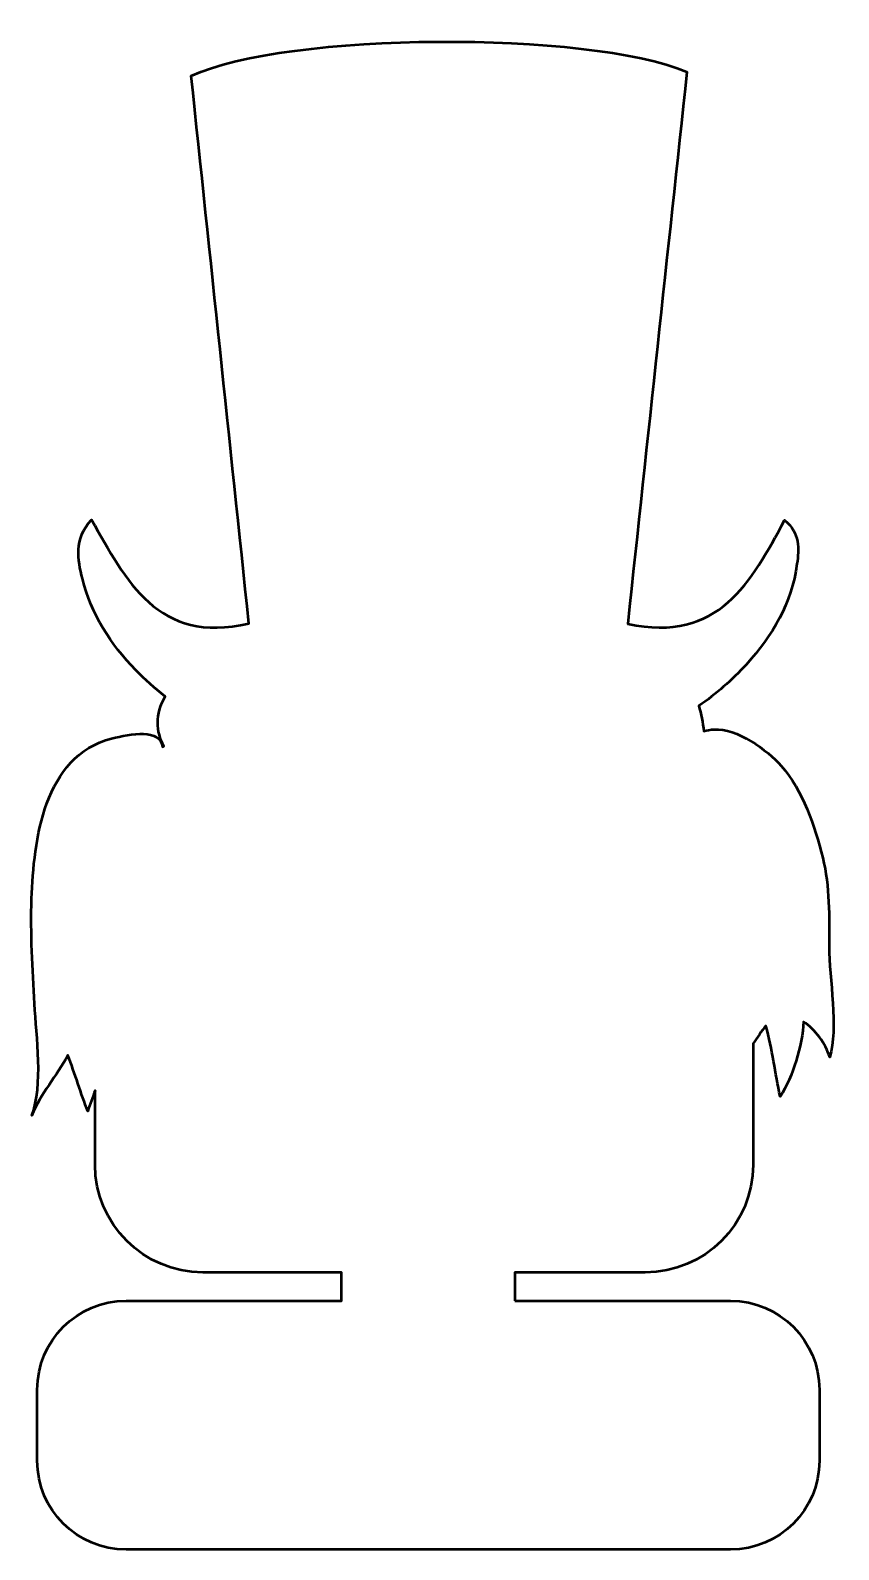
# Model space of a CAD drawing. Header units: centimetres. Extents: x -12.24 to -7.69, y -10.7 to -2.15.
import ezdxf

# ---------------------------------------------------------------- set-up
doc = ezdxf.new("R2010")
doc.units = ezdxf.units.CM
doc.header["$MEASUREMENT"] = 0
doc.layers.add('Layer 1', color=7, linetype='Continuous')

msp = doc.modelspace()

# ---------------------------------------------------------------- linework, layer by layer
at = {"layer": 'Layer 1', "lineweight": 53}
msp.add_open_spline([(-9.51253, -9.30004), (-9.51253, -9.30004), (-9.51253, -9.14054), (-9.51253, -9.14054), (-9.51253, -9.14054), (-9.51253, -9.14054), (-8.77917, -9.14054), (-8.77917, -9.14054), (-8.77917, -9.14054), (-8.44547, -9.14054), (-8.17241, -8.86748), (-8.17241, -8.53377), (-8.17241, -8.53377), (-8.17241, -8.53377), (-8.17241, -7.8527), (-8.17241, -7.8527), (-8.17241, -7.8527), (-8.15003, -7.81751), (-8.12615, -7.78367), (-8.10113, -7.75282), (-8.10113, -7.75282), (-8.0641, -7.883), (-8.04883, -8.02003), (-8.02075, -8.15041), (-8.02075, -8.15041), (-7.94868, -8.03864), (-7.89618, -7.86393), (-7.88905, -7.72914), (-7.88905, -7.72914), (-7.82561, -7.77188), (-7.76402, -7.85313), (-7.74174, -7.92824), (-7.74174, -7.92824), (-7.69193, -7.7714), (-7.7449, -7.48172), (-7.7449, -7.30742), (-7.7449, -7.30742), (-7.7449, -7.14047), (-7.74125, -6.96794), (-7.78127, -6.8062), (-7.78127, -6.8062), (-7.82592, -6.626), (-7.89145, -6.42899), (-8.01482, -6.28867), (-8.01482, -6.28867), (-8.09281, -6.20001), (-8.26688, -6.07526), (-8.39093, -6.08402), (-8.39093, -6.08402), (-8.41394, -6.08565), (-8.4335, -6.08915), (-8.45003, -6.09427), (-8.45003, -6.09427), (-8.45556, -6.04773), (-8.46683, -5.99479), (-8.47758, -5.95186), (-8.47758, -5.95186), (-8.38141, -5.88529), (-8.29202, -5.80768), (-8.21058, -5.71805), (-8.21058, -5.71805), (-8.06384, -5.55652), (-7.95496, -5.37454), (-7.92608, -5.15311), (-7.92608, -5.15311), (-7.91486, -5.06699), (-7.90682, -4.98121), (-7.99558, -4.90681), (-7.99558, -4.90681), (-8.18366, -5.25212), (-8.3638, -5.60131), (-8.87849, -5.48982), (-8.87849, -5.48982), (-8.76628, -4.4435), (-8.65541, -3.40974), (-8.54531, -2.38331), (-8.54531, -2.38331), (-9.10282, -2.15025), (-10.79845, -2.15697), (-11.33336, -2.40628), (-11.33336, -2.40628), (-11.2257, -3.42943), (-11.11772, -4.45552), (-11.00903, -5.48831), (-11.00903, -5.48831), (-11.52547, -5.60746), (-11.69956, -5.24474), (-11.89506, -4.90425), (-11.89506, -4.90425), (-11.99635, -5.01579), (-11.97188, -5.12836), (-11.94552, -5.23551), (-11.94552, -5.23551), (-11.89637, -5.43532), (-11.78825, -5.60346), (-11.64548, -5.75003), (-11.64548, -5.75003), (-11.5929, -5.80401), (-11.53746, -5.85344), (-11.4794, -5.89855), (-11.4794, -5.89855), (-11.53794, -5.99975), (-11.53137, -6.09526), (-11.4875, -6.17912), (-11.4875, -6.17912), (-11.4875, -6.17912), (-11.49555, -6.18234), (-11.49555, -6.18234), (-11.49555, -6.18234), (-11.50576, -6.07981), (-11.67291, -6.10757), (-11.7814, -6.13537), (-11.7814, -6.13537), (-12.16308, -6.23316), (-12.21963, -6.70814), (-12.23132, -7.03615), (-12.23132, -7.03615), (-12.23836, -7.23377), (-12.22627, -7.43133), (-12.21501, -7.62858), (-12.21501, -7.62858), (-12.20441, -7.81339), (-12.16455, -8.08708), (-12.23082, -8.25762), (-12.23082, -8.25762), (-12.18209, -8.13221), (-12.08813, -8.0351), (-12.02751, -7.91723), (-12.02751, -7.91723), (-11.98865, -8.0186), (-11.95259, -8.13851), (-11.91602, -8.23223), (-11.91602, -8.23223), (-11.90228, -8.19452), (-11.88615, -8.14918), (-11.87481, -8.11652), (-11.87481, -8.11652), (-11.87481, -8.11652), (-11.87481, -8.53377), (-11.87481, -8.53377), (-11.87481, -8.53377), (-11.87481, -8.86748), (-11.60175, -9.14054), (-11.26803, -9.14054), (-11.26803, -9.14054), (-11.26803, -9.14054), (-10.48752, -9.14054), (-10.48752, -9.14054), (-10.48752, -9.14054), (-10.48752, -9.14054), (-10.48752, -9.30004), (-10.48752, -9.30004), (-10.48752, -9.30004), (-10.48752, -9.30004), (-11.70002, -9.30004), (-11.70002, -9.30004), (-11.70002, -9.30004), (-11.97616, -9.30004), (-12.20002, -9.5239), (-12.20002, -9.80004), (-12.20002, -9.80004), (-12.20002, -9.80004), (-12.20002, -10.20004), (-12.20002, -10.20004), (-12.20002, -10.20004), (-12.20002, -10.47618), (-11.97616, -10.70004), (-11.70002, -10.70004), (-11.70002, -10.70004), (-11.70002, -10.70004), (-8.30002, -10.70004), (-8.30002, -10.70004), (-8.30002, -10.70004), (-8.02388, -10.70004), (-7.80002, -10.47618), (-7.80002, -10.20004), (-7.80002, -10.20004), (-7.80002, -10.20004), (-7.80002, -9.80004), (-7.80002, -9.80004), (-7.80002, -9.80004), (-7.80002, -9.5239), (-8.02388, -9.30004), (-8.30002, -9.30004), (-8.30002, -9.30004), (-8.30002, -9.30004), (-9.51253, -9.30004), (-9.51253, -9.30004)], degree=3, knots=[0, 0, 0, 0, 0.0208333, 0.0208333, 0.0208333, 0.0208333, 0.0416667, 0.0416667, 0.0416667, 0.0416667, 0.0625, 0.0625, 0.0625, 0.0625, 0.0833333, 0.0833333, 0.0833333, 0.0833333, 0.1041667, 0.1041667, 0.1041667, 0.1041667, 0.125, 0.125, 0.125, 0.125, 0.1458333, 0.1458333, 0.1458333, 0.1458333, 0.1666667, 0.1666667, 0.1666667, 0.1666667, 0.1875, 0.1875, 0.1875, 0.1875, 0.2083333, 0.2083333, 0.2083333, 0.2083333, 0.2291667, 0.2291667, 0.2291667, 0.2291667, 0.25, 0.25, 0.25, 0.25, 0.2708333, 0.2708333, 0.2708333, 0.2708333, 0.2916667, 0.2916667, 0.2916667, 0.2916667, 0.3125, 0.3125, 0.3125, 0.3125, 0.3333333, 0.3333333, 0.3333333, 0.3333333, 0.3541667, 0.3541667, 0.3541667, 0.3541667, 0.375, 0.375, 0.375, 0.375, 0.3958333, 0.3958333, 0.3958333, 0.3958333, 0.4166667, 0.4166667, 0.4166667, 0.4166667, 0.4375, 0.4375, 0.4375, 0.4375, 0.4583333, 0.4583333, 0.4583333, 0.4583333, 0.4791667, 0.4791667, 0.4791667, 0.4791667, 0.5, 0.5, 0.5, 0.5, 0.5208333, 0.5208333, 0.5208333, 0.5208333, 0.5416667, 0.5416667, 0.5416667, 0.5416667, 0.5625, 0.5625, 0.5625, 0.5625, 0.5833333, 0.5833333, 0.5833333, 0.5833333, 0.6041667, 0.6041667, 0.6041667, 0.6041667, 0.625, 0.625, 0.625, 0.625, 0.6458333, 0.6458333, 0.6458333, 0.6458333, 0.6666667, 0.6666667, 0.6666667, 0.6666667, 0.6875, 0.6875, 0.6875, 0.6875, 0.7083333, 0.7083333, 0.7083333, 0.7083333, 0.7291667, 0.7291667, 0.7291667, 0.7291667, 0.75, 0.75, 0.75, 0.75, 0.7708333, 0.7708333, 0.7708333, 0.7708333, 0.7916667, 0.7916667, 0.7916667, 0.7916667, 0.8125, 0.8125, 0.8125, 0.8125, 0.8333333, 0.8333333, 0.8333333, 0.8333333, 0.8541667, 0.8541667, 0.8541667, 0.8541667, 0.875, 0.875, 0.875, 0.875, 0.8958333, 0.8958333, 0.8958333, 0.8958333, 0.9166667, 0.9166667, 0.9166667, 0.9166667, 0.9375, 0.9375, 0.9375, 0.9375, 0.9583333, 0.9583333, 0.9583333, 0.9583333, 1, 1, 1, 1], dxfattribs=at)

doc.saveas('drawing.dxf')
